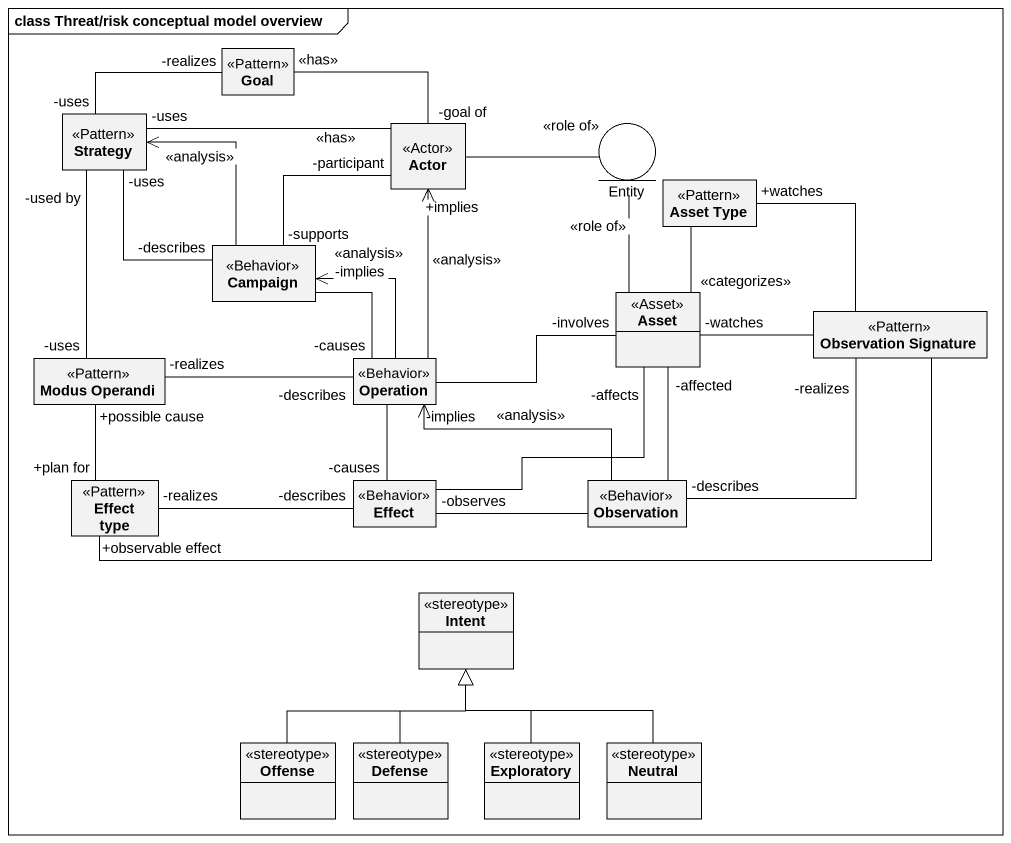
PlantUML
@startuml
mainframe class Threat/risk conceptual model overview
allowmixing
hide circle
hide empty members
class Goal <<Pattern>>
class Strategy <<Pattern>>
class "Actor" as Actor_ <<Actor>>
entity "Entity" as Entity_
class "Asset Type" as Asset_Type <<Pattern>>
class Campaign <<Behavior>>
class Asset <<Asset>>
class "Observation Signature" as Observation_Signature <<Pattern>>
class "Modus Operandi" as Modus_Operandi <<Pattern>>
class Operation <<Behavior>>
class "Effect type" as Effect_type <<Pattern>>
class Effect <<Behavior>>
class Observation <<Behavior>>
class Intent <<stereotype>>
class Offense <<stereotype>>
class Defense <<stereotype>>
class Exploratory <<stereotype>>
class Neutral <<stereotype>>
Strategy "-uses" -right- "-realizes" Goal
Strategy "-used by" -- "-uses" Modus_Operandi
Actor_ "-goal of" -left- "<<has>>" Goal
Actor_ -left- "-uses" Strategy
Actor_ -right- "<<role of>>" Entity_
Actor_ "-participant\n<<has>>" -- "-supports" Campaign
Asset_Type -- "<<categorizes>>" Asset
Campaign "-describes" -up- "-uses" Strategy
Campaign -up-> Strategy : <<analysis>>
Campaign -- "-causes" Operation
Asset -up- "<<role of>>" Entity_
Observation_Signature -up- "+watches" Asset_Type
Observation_Signature -left- "-watches" Asset
Observation_Signature -left- "+observable effect" Effect_type
Observation_Signature "-realizes" -- "-describes" Observation
Modus_Operandi "-realizes" -right- "-describes" Operation
Operation -up-> "+implies" Actor_ : <<analysis>>
Operation -up-> "-implies" Campaign : <<analysis>>
Operation -right- "-involves" Asset
Operation -- "-causes" Effect
Effect_type "+plan for" -up- "+possible cause" Modus_Operandi
Effect_type "-realizes" -right- "-describes" Effect
Effect -up- "-affects" Asset
Observation -up- "-affected" Asset
Observation -left-> "-implies" Operation : <<analysis>>
Observation -left- "-observes" Effect
Offense -up-|> Intent
Defense -up-|> Intent
Exploratory -up-|> Intent
Neutral -up-|> Intent
@enduml
